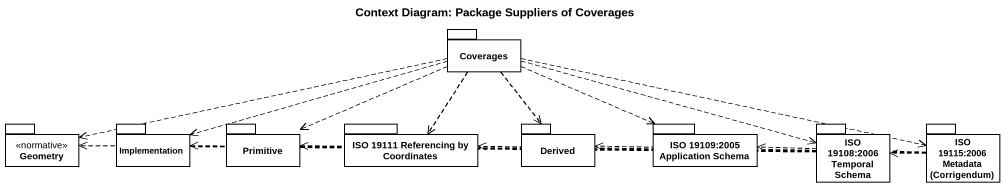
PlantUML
@startuml
title Context Diagram: Package Suppliers of Coverages
package Coverages {
}
package Geometry <<normative>> {
}
package Implementation {
}
package Primitive {
}
package "ISO 19111 Referencing by Coordinates" as ISO_19111_Referencing_by {
}
package Derived {
}
package "ISO 19109:2005 Application Schema" as ISO_19109_2005_Application {
}
package "ISO 19108:2006 Temporal Schema" as ISO_19108_2006_Temporal {
}
package "ISO 19115:2006 Metadata (Corrigendum)" as ISO_19115_2006_Metadata {
}
Coverages .left.> Geometry
Coverages .left.> Implementation
Coverages .left.> Primitive
Coverages ..> ISO_19111_Referencing_by
Coverages ..> Derived
Coverages .right.> ISO_19109_2005_Application
Coverages .right.> ISO_19108_2006_Temporal
Coverages .right.> ISO_19115_2006_Metadata
ISO_19115_2006_Metadata .left.> Geometry
ISO_19115_2006_Metadata .left.> Implementation
ISO_19115_2006_Metadata .left.> Primitive
ISO_19115_2006_Metadata .left.> ISO_19111_Referencing_by
ISO_19115_2006_Metadata .left.> Derived
ISO_19115_2006_Metadata .left.> ISO_19109_2005_Application
ISO_19115_2006_Metadata .left.> ISO_19108_2006_Temporal
@enduml
